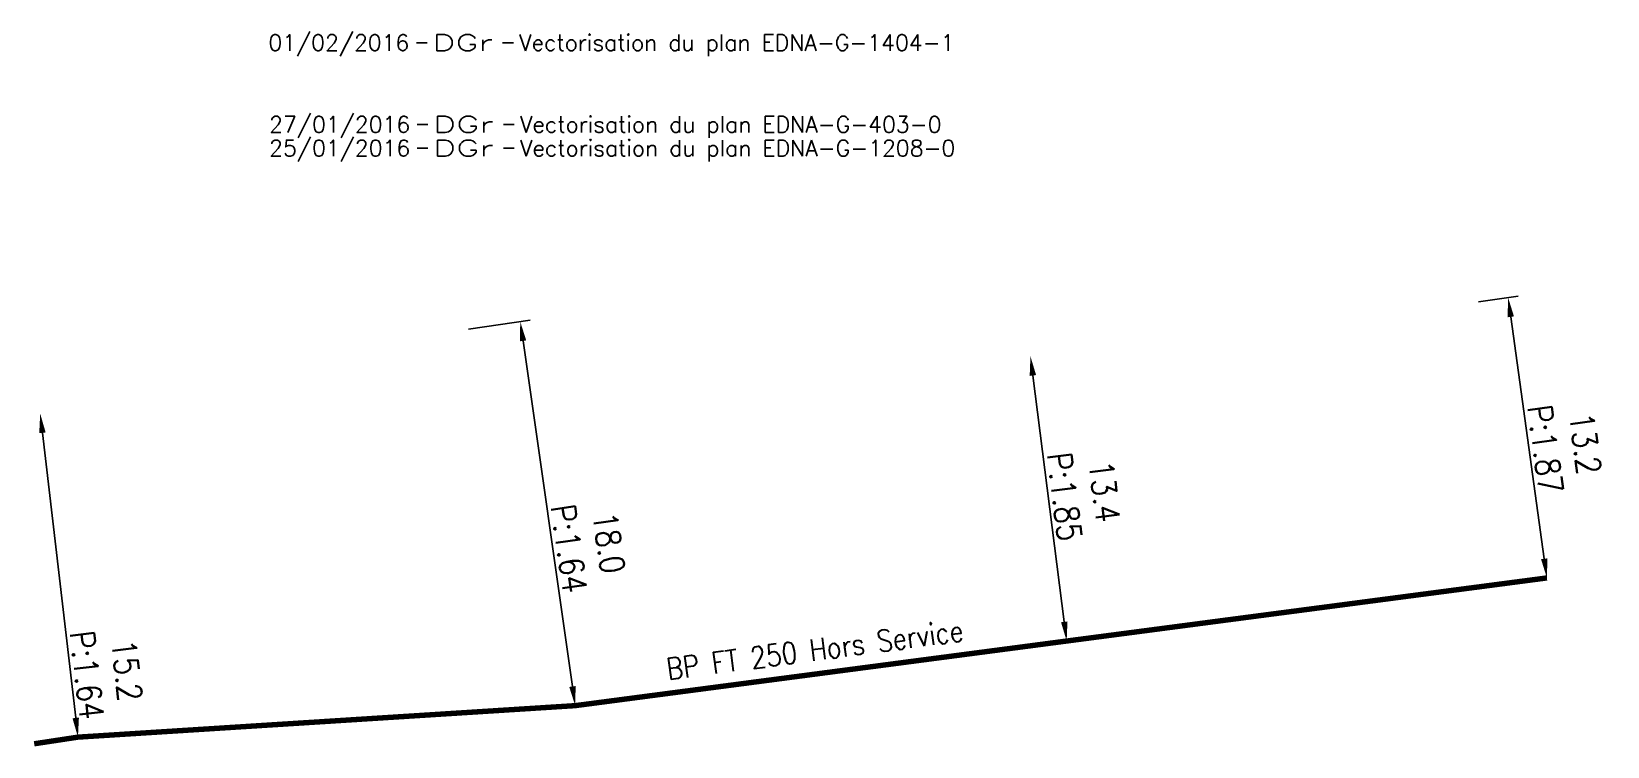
# Model space of a CAD drawing. Header units: millimetres. Extents: x 185000 to 186000, y 128000 to 129005.
# Drawn here: x 184999.9 to 185073.2, y 128733 to 128766.3 of the extents above; entities that cross this region are included whole.
import ezdxf
from ezdxf.enums import TextEntityAlignment as Align

# ---------------------------------------------------------------- set-up
doc = ezdxf.new("R2010")
doc.units = ezdxf.units.MM
doc.header["$PDMODE"] = 34
doc.linetypes.add('L_25_FT', pattern=[2000, 1000, 1000])
doc.layers.get('0').update_dxf_attribs({"linetype": 'CONTINUOUS'})
doc.layers.get('DEFPOINTS').update_dxf_attribs({"linetype": 'CONTINUOUS'})
doc.layers.add('L_908', color=5, linetype='CONTINUOUS')
doc.layers.add('L_910', color=7, linetype='CONTINUOUS', plot=False)
doc.styles.get("Standard").update_dxf_attribs({"font": 'romans.shx', "width": 0.85})
doc.linetypes.add('BP_HS', pattern='A,2,-1,["G",Standard,S=0.85,R=0,X=-0.27,Y=-0.4],-1', length=4)
doc.dimstyles.get("Standard").update_dxf_attribs({"dimtxt": 1.5, "dimasz": 1.2, "dimexe": 0.625, "dimexo": 0.625, "dimgap": 0.25, "dimtad": 1, "dimdec": 1, "dimzin": 0, "dimdsep": 46, "dimtxsty": 'Standard', "dimcen": -0.5, "dimadec": 0, "dimazin": 0, "dimtfac": 1, "dimtdec": 1, "dimtmove": 0, "dimatfit": 3, "dimfxl": 0, "dimtolj": 1, "dimtzin": 0, "dimarcsym": 0})

# ---------------------------------------------------------------- blocks, each defined once
blk = doc.blocks.new('*D72')
at = {"layer": 'DEFPOINTS', "color": 0, "linetype": 'Continuous', "transparency": 16777216}
for p in [(185068.572, 128753.92), (185066.736, 128753.666), (185070.376, 128740.884)]:
    blk.add_point(p, dxfattribs=at)
at = {"layer": 'L_908', "color": 0, "linetype": 'Continuous', "lineweight": -2, "transparency": 16777216}
for p, q in [((185067.201, 128753.731), (185069.037, 128753.985)), ((185070.252, 128741.776), (185068.696, 128753.029))]:
    blk.add_line(p, q, dxfattribs=at)
at = {"layer": 'L_908', "color": 0, "linetype": 'Continuous', "transparency": 16777216}
for points in [[(185068.844, 128753.049), (185068.547, 128753.008), (185068.572, 128753.92)], [(185070.401, 128741.796), (185070.104, 128741.755), (185070.376, 128740.884)]]:
    blk.add_solid(points, dxfattribs=at)
at = {"layer": 'L_908', "color": 0, "linetype": 'Continuous', "transparency": 16777216, "insert": (185071.232, 128747.006), "char_height": 1.125, "attachment_point": 5, "rotation": 277.87591}
blk.add_mtext('\\A1;13.2\\PP:1.87', dxfattribs=at)
blk = doc.blocks.new('*D73')
at = {"layer": 'DEFPOINTS', "color": 0, "linetype": 'Continuous', "transparency": 16777216}
for p in [(185046.349, 128751.193), (185046.349, 128751.193), (185048.034, 128737.949)]:
    blk.add_point(p, dxfattribs=at)
at = {"layer": 'L_908', "color": 0, "linetype": 'Continuous', "lineweight": -2, "transparency": 16777216}
blk.add_line((185047.921, 128738.842), (185046.462, 128750.3), dxfattribs=at)
at = {"layer": 'L_908', "color": 0, "linetype": 'Continuous', "transparency": 16777216}
for points in [[(185046.611, 128750.319), (185046.314, 128750.281), (185046.349, 128751.193)], [(185048.07, 128738.861), (185047.772, 128738.823), (185048.034, 128737.949)]]:
    blk.add_solid(points, dxfattribs=at)
at = {"layer": 'L_908', "color": 0, "linetype": 'Continuous', "transparency": 16777216, "insert": (185048.866, 128744.784), "char_height": 1.125, "attachment_point": 5, "rotation": 277.25404}
blk.add_mtext('\\A1;13.4\\PP:1.85', dxfattribs=at)
blk = doc.blocks.new('*D74')
at = {"layer": 'DEFPOINTS', "color": 0, "linetype": 'Continuous', "transparency": 16777216}
for p in [(185019.743, 128752.391), (185022.614, 128752.802), (185025.169, 128734.944)]:
    blk.add_point(p, dxfattribs=at)
at = {"layer": 'L_908', "color": 0, "linetype": 'Continuous', "lineweight": -2, "transparency": 16777216}
for p, q in [((185020.207, 128752.457), (185023.078, 128752.868)), ((185025.042, 128735.835), (185022.741, 128751.911))]:
    blk.add_line(p, q, dxfattribs=at)
at = {"layer": 'L_908', "color": 0, "linetype": 'Continuous', "transparency": 16777216}
for points in [[(185022.89, 128751.932), (185022.593, 128751.89), (185022.614, 128752.802)], [(185025.19, 128735.856), (185024.893, 128735.813), (185025.169, 128734.944)]]:
    blk.add_solid(points, dxfattribs=at)
at = {"layer": 'L_908', "color": 0, "linetype": 'Continuous', "transparency": 16777216, "insert": (185025.809, 128742.385), "char_height": 1.125, "attachment_point": 5, "rotation": 278.14393}
blk.add_mtext('\\A1;18.0\\PP:1.64', dxfattribs=at)
blk = doc.blocks.new('*D75')
at = {"layer": 'DEFPOINTS', "color": 0, "linetype": 'Continuous', "transparency": 16777216}
for p in [(185000.279, 128748.527), (185000.279, 128748.527), (185002.035, 128733.479)]:
    blk.add_point(p, dxfattribs=at)
at = {"layer": 'L_908', "color": 0, "linetype": 'Continuous', "lineweight": -2, "transparency": 16777216}
blk.add_line((185001.931, 128734.373), (185000.383, 128747.633), dxfattribs=at)
at = {"layer": 'L_908', "color": 0, "linetype": 'Continuous', "transparency": 16777216}
for points in [[(185000.532, 128747.651), (185000.234, 128747.616), (185000.279, 128748.527)], [(185002.08, 128734.391), (185001.782, 128734.356), (185002.035, 128733.479)]]:
    blk.add_solid(points, dxfattribs=at)
at = {"layer": 'L_908', "color": 0, "linetype": 'Continuous', "transparency": 16777216, "insert": (185003.384, 128736.478), "char_height": 1.125, "attachment_point": 5, "rotation": 276.65545}
blk.add_mtext('\\A1;15.2\\PP:1.64', dxfattribs=at)
blk = doc.blocks.new('GIS_MODF')
at = {"color": 0, "linetype": 'Continuous', "flags": 128}
for points in [[(-2.257, -0.012), (-1.757, -0.012)], [(1.758, -0.012), (2.258, -0.012)]]:
    blk.add_lwpolyline(points, dxfattribs=at)
at = {"color": 0, "linetype": 'Continuous'}
blk.add_attdef('DATE', text='', height=0.75, dxfattribs=at).set_placement((-2.583, -0.387), align=Align.RIGHT)
at = {"color": 0, "linetype": 'Continuous', "width": 3.590909}
blk.add_attdef('USER', text='', height=0.75, dxfattribs=at).set_placement((-1.516, -0.387), (1.306, -0.387), align=Align.FIT)
at = {"color": 0, "linetype": 'Continuous'}
blk.add_attdef('DESC', (2.528, -0.387), '', height=0.75, dxfattribs=at)

msp = doc.modelspace()

# ---------------------------------------------------------------- linework, layer by layer
at = {"layer": 'L_908', "linetype": 'BP_HS', "const_width": 0.25}
msp.add_lwpolyline([(185070.376, 128740.884), (185048.034, 128737.949), (185025.169, 128734.944), (185002.035, 128733.479), (185000, 128733.17)], dxfattribs=at)

# ---------------------------------------------------------------- block references
at = {"layer": 'L_910'}
ref = msp.add_blockref('GIS_MODF', (185020.035, 128765.792), dxfattribs=at)
ref.add_attrib('DATE', '01/02/2016', dxfattribs={"layer": '0', "color": 0, "linetype": 'Continuous', "height": 0.75}).set_placement((185017.452, 128765.406), align=Align.RIGHT)
ref.add_attrib('USER', 'DGr', dxfattribs={"layer": '0', "color": 0, "linetype": 'Continuous', "height": 0.75, "width": 1.462963}).set_placement((185018.519, 128765.406), (185021.34, 128765.406), align=Align.FIT)
ref.add_attrib('DESC', 'Vectorisation du plan EDNA-G-1404-1', (185022.562, 128765.406), dxfattribs={"layer": '0', "color": 0, "linetype": 'Continuous', "height": 0.75})
ref = msp.add_blockref('GIS_MODF', (185020.073, 128761.992), dxfattribs=at)
ref.add_attrib('DATE', '27/01/2016', dxfattribs={"layer": '0', "color": 0, "linetype": 'Continuous', "height": 0.75}).set_placement((185017.49, 128761.605), align=Align.RIGHT)
ref.add_attrib('USER', 'DGr', dxfattribs={"layer": '0', "color": 0, "linetype": 'Continuous', "height": 0.75, "width": 1.462963}).set_placement((185018.557, 128761.605), (185021.379, 128761.605), align=Align.FIT)
ref.add_attrib('DESC', 'Vectorisation du plan EDNA-G-403-0', (185022.601, 128761.605), dxfattribs={"layer": '0', "color": 0, "linetype": 'Continuous', "height": 0.75})
ref = msp.add_blockref('GIS_MODF', (185020.073, 128760.888), dxfattribs=at)
ref.add_attrib('DATE', '25/01/2016', dxfattribs={"layer": '0', "color": 0, "linetype": 'Continuous', "height": 0.75}).set_placement((185017.49, 128760.501), align=Align.RIGHT)
ref.add_attrib('USER', 'DGr', dxfattribs={"layer": '0', "color": 0, "linetype": 'Continuous', "height": 0.75, "width": 1.462963}).set_placement((185018.557, 128760.501), (185021.379, 128760.501), align=Align.FIT)
ref.add_attrib('DESC', 'Vectorisation du plan EDNA-G-1208-0', (185022.601, 128760.501), dxfattribs={"layer": '0', "color": 0, "linetype": 'Continuous', "height": 0.75})

# ---------------------------------------------------------------- texts
at = {"layer": 'L_908', "linetype": 'L_25_FT', "width": 0.85}
msp.add_text('BP FT 250 Hors Service', height=1, rotation=7.48878, dxfattribs=at).set_placement((185036.316, 128737.568), align=Align.MIDDLE)

# ---------------------------------------------------------------- dimensions: what is measured, and where the dimension line sits
at = {"layer": 'L_908', "linetype": 'Continuous'}
for base, p1, p2, angle, text, picture, middle in [((185068.572, 128753.92), (185070.376, 128740.884), (185066.736, 128753.666), 277.87591, '<>\\PP:1.87', '*D72', (185069.561, 128746.775)), ((185022.614, 128752.802), (185025.169, 128734.944), (185019.743, 128752.391), 278.14393, '<>\\PP:1.64', '*D74', (185024.138, 128742.146)), ((185000.2791, 128748.5273), (185002.035, 128733.4794), (185000.2791, 128748.5273), 276.65545, '<>\\PP:1.64', '*D75', (185001.7079, 128736.2821))]:
    dim = msp.add_linear_dim(base=base, p1=p1, p2=p2, angle=angle, text=text, dimstyle='Standard', override={"dimscale": 0.75, "dimatfit": 0}, dxfattribs=at)
    dim.commit()
    dim.dimension.update_dxf_attribs({"geometry": picture, "text_midpoint": middle, "dimtype": 160})
dim = msp.add_linear_dim(base=(185046.349, 128751.193), p1=(185048.034, 128737.949), p2=(185046.349, 128751.193), angle=277.25404, text='<>\\PP:1.85', dimstyle='Standard', override={"dimscale": 0.75, "dimatfit": 0}, dxfattribs=at)
dim.commit()
dim.dimension.update_dxf_attribs({"geometry": '*D73', "text_midpoint": (185048.866, 128744.784)})

doc.saveas('drawing.dxf')
